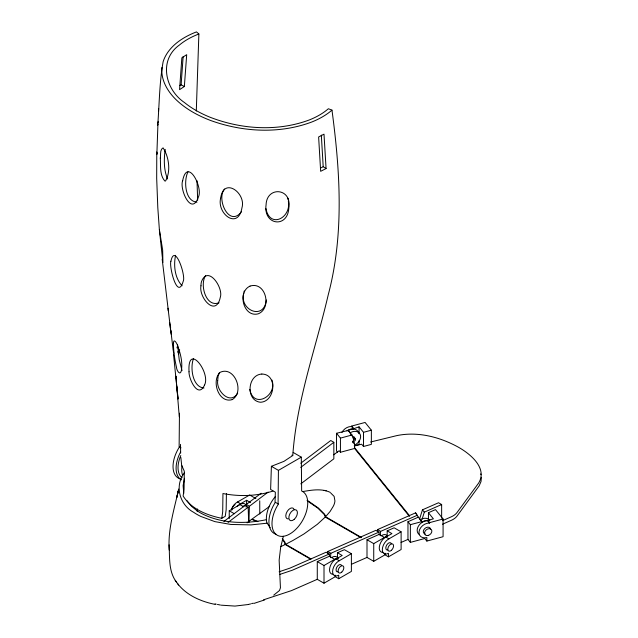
<?xml version="1.0" encoding="UTF-8"?>
<svg xmlns="http://www.w3.org/2000/svg" width="638" height="638" viewBox="0 0 638 638"><rect width="100%" height="100%" fill="white"/><g stroke="black" fill="none" stroke-linecap="round" stroke-linejoin="round"><path stroke-width="0.96" d="M384.77 553.178L384.77 554.956L373.732 561.328L367.002 557.437L367.002 539.74L379.155 534.397L384.435 537.475L384.969 537.14A8.669 5.008 -60 0 1 387.322 536.327M169.222 550.052C167.754 529.891 173.919 510.376 178.257 490.949L176.822 497.401L178.672 489.035M156.781 151.948L156.685 178.329L157.801 207.621L159.364 229.552L162.913 262.561L162.658 250.096L159.364 229.552M275.919 534.205A25.289 14.602 -60 0 1 275.01 502.824L275.361 492.193L270.616 489.45L271.397 466.306L283.99 461.33L292.778 455.516C296.566 400.473 315.802 348.228 328.227 294.868C344.233 234.513 340.142 171.335 331.975 110.127L328.363 108.747A71.56 41.318 0 0 1 309.35 119.936C277.402 131.851 241.092 129.394 209.639 117.073A105.964 61.176 0 0 1 184.446 102.527C165.067 89.519 158.415 59.876 179.493 44.963A71.56 41.318 0 0 1 198.873 33.989L196.48 31.9A75.898 43.823 0 0 0 175.928 43.544C170.202 48.352 165.378 54.493 163.137 61.703C159.404 82.565 159.364 104.01 157.738 125.128L157.905 122.057M196.297 111.044L198.873 33.989M217.725 380.376L218.092 376.181L219.432 372.544M180.865 457.526L181.655 465.269L184.302 471.211L184.055 489.474L183.13 496.013C191.376 509.228 207.159 515.297 221.777 518.327L225.246 516.325L226.163 509.786L226.41 493.581M158.495 111.562L158.663 108.524M161.964 67.421C160.601 80.683 168.424 92.925 177.946 101.434A110.039 63.529 0 0 0 211.545 120.821C243.509 132.13 279.771 134.028 311.815 121.994A75.898 43.823 0 0 0 331.975 110.127M179.852 85.62L181.104 84.862L183.138 56.599M184.35 86.521L186.695 54.685L181.862 57.787L179.565 89.647L184.35 86.521L181.104 84.862M246.14 507.138L246.308 504.483L261.125 493.254M268.119 492.089L249.394 506.269L248.956 522.147M231.339 509.937A8.669 5.008 -60 0 1 237.001 502.297L249.673 494.984L255.87 498.565M237.176 506.572A8.669 5.008 -60 0 1 240.063 504.068L246.603 500.296L250.551 502.569M332.765 574.248A8.669 5.008 -60 0 1 329.71 568.051A8.669 5.008 -60 0 1 335.652 559.255L342.191 555.483L337.454 552.747L337.454 557.66M338.722 578.722L338.722 575.181A8.669 5.008 -60 0 1 332.589 571.648A8.669 5.008 -60 0 1 338.722 561.025L351.386 553.712L351.386 571.409L338.722 578.722L335.652 576.951M387.186 535.776L387.186 530.864L391.923 533.599L385.384 537.371A8.669 5.008 -60 0 0 379.371 546.543A8.669 5.008 -60 0 0 383.031 552.349M388.446 556.838L388.446 553.305A8.669 5.008 -60 0 1 382.314 549.765A8.669 5.008 -60 0 1 388.446 539.142L401.119 531.829L401.119 549.525L388.446 556.838L385.384 555.068L385.384 553.305M197.238 511.62L197.437 508.98M327.605 553.258L327.757 551.511L375.854 530.337L378.948 532.124L379.155 534.397M330.484 557.668L330.843 553.298L378.948 532.124M377.337 531.374L377.481 529.628L415.601 512.848L418.337 517.155L422.085 521.964L422.484 521.725A8.669 6.42 -38.9 0 1 428.473 520.648M380.208 535.784L380.575 531.414L417.475 515.169M157.921 124.442L156.86 154.34L157.251 152.984M221.777 518.327L222.702 511.788L222.949 493.525C239.465 496.755 256.867 496.197 272.944 491.069M243.764 293.105C238.971 309.893 264.044 321.129 266.357 299.956M179.661 349.823L178.608 353.907L177.675 351.626M165.218 149.38C163.846 159.133 163.671 169.78 167.587 178.991M204.503 385.137C211.05 372.767 187.261 341.489 189.031 371.771M354.792 438.681L354.25 437.006A2.313 1.715 -38.9 0 0 352.567 436.918M283.384 536.255L280.672 547.26L279.149 560.132L280.441 587.805L279.492 590.509L273.71 595.15M184.47 478.277L183.122 485.614L183.768 493.405M158.24 122.049L158.511 121.316M419.557 519.085L422.452 509.834L438.545 502.752L441.64 504.538L441.64 518.144M422.109 519.26L424.326 512.154L441.64 504.538M243.995 291.869L244.282 290.976M363.5 446.48L363.5 432.325L359.074 426.838L353.38 428.808L351.546 426.535L351.721 426.056L365.096 422.452L371.364 430.203L371.364 444.367L363.5 446.48L361.658 444.2L354.321 445.994M443.083 519.005L429.701 522.61L429.526 523.088L427.699 520.823L427.875 520.337L433.393 518.854L428.433 512.713L435.491 509.602L443.083 519.005L443.083 536.702L426.846 541.072L425.012 538.807M204.495 385.153C198.075 399.356 188.537 378.462 189.031 371.787M175.594 255.336C173.424 265.28 174.78 278.168 182.101 285.776M237.703 393.096C230.318 405.712 215.947 390.783 217.718 380.559M187.995 171.845C183.624 180.187 184.749 201.433 196.975 202.126M205.659 275.56C199.447 284.365 205.883 307.891 219.033 302.779M179.461 413.225L179.118 447.461A25.289 14.602 -60 0 0 180.969 479.074M301.311 457.151L278.423 470.365L278.08 504.594A25.289 14.602 -60 0 0 276.948 535.043A25.289 14.602 -60 0 0 302.779 520.13A25.289 14.602 -60 0 0 301.654 490.981L301.311 457.151L293.169 452.446M184.446 472.878C174.262 485.518 179.629 504.889 193.673 512.33A61.599 35.561 0 0 0 200.779 516.429L214.878 521.621L230.836 524.452L250.965 524.899L267.155 523.192L270.201 527.793M241.435 211.8C229.074 227.925 215.995 198.753 224.584 189.007M193.545 358.54C189.909 367.257 192.429 387.154 203.985 388.024M307.899 501.285L317.987 508.247L324.072 514.316A5.559 3.206 60 0 1 324.798 515.488L325.26 517.059L317.365 524.292L303.959 533.958L292.794 540.553L285.625 544.294L284.819 541.941L282.275 538.655M361.499 537.507L325.555 516.756L330.117 511.453L333.291 506.261A39.875 23.024 0 0 0 334.934 500.974L334.129 496.372L330.747 493.022M247.113 522.841L251.699 519.316L256.356 521.294M223.914 521.445L245.064 505.424L248.158 507.21L248.684 522.458M300.769 463.228L330.747 440.515L333.841 442.301L333.841 458.826L300.785 483.859M228.053 522.434L248.158 507.21M300.705 467.399L333.841 442.301M259.738 500.798L259.778 514.037M333.69 454.806L339.185 450.723L340.437 452.27L354.584 448.466L409.444 516.389M269.675 506.333L252.05 519.053L257.927 521.605M232.2 399.603C245.032 392.147 234.481 365.558 220.142 372.329C211.106 380.575 218.435 403.607 232.096 399.643M229.233 518.662L229.233 510.791L240.478 504.307A8.669 5.008 -60 0 1 245.877 504.921M243.006 506.412L243.541 506.078A8.669 5.008 -60 0 1 246.428 505.24M331.648 557.588L332.183 557.253A8.669 5.008 -60 0 1 337.59 557.867M335.046 575.061L335.046 576.832L324.008 583.204L317.277 579.32L317.277 561.623L324.008 565.507L335.245 559.024A8.669 5.008 -60 0 1 338.65 558.25M381.372 535.705L381.907 535.37A8.669 5.008 -60 0 1 387.569 536.47M337.598 452.286L336.529 450.97L336.529 433.274L348.659 430.315A8.669 6.412 -38.9 0 1 358.644 433.019M348.252 430.554L350.087 432.819L350.485 432.58A8.669 6.412 -38.9 0 1 360.39 434.972A8.669 6.412 -38.9 0 1 354.297 445.276M348.077 430.164L351.985 435.004L354.042 439.789A2.313 1.715 -38.9 0 0 353.364 440.38L352.758 442.062M367.002 539.74L373.732 543.624L384.435 537.475M321.217 167.778L323.203 166.685L326.074 168.56L320.659 171.319L318.625 136.963L324 134.171L326.074 168.56M310.554 559.159L285.186 544.509L280.808 546.63M250.08 286.079C265.727 281.071 272.306 308.138 258.246 313.824C243.381 317.828 237.033 291.901 250.064 286.087M334.711 559.359L329.423 556.28L329.224 554.007L292.467 570.173L279.46 574.543M317.277 561.623L329.423 556.28M337.454 552.747L344.416 549.685L351.386 553.712M387.186 530.864L394.14 527.801L401.119 531.829M424.501 538.576L410.362 542.38L407.961 539.413L407.961 521.717L418.337 517.155M442.517 520.672L451.505 516.716A18.59 10.734 0 0 0 457.015 512.553L478.699 482.99C487.719 468.069 470.206 453.873 458.491 447.254C439.941 437.006 417.762 431.192 396.684 435.642L370.614 442.006M317.277 579.32L291.574 590.581L263.63 599.792M351.642 564.199L367.002 557.437M401.055 542.46L407.961 539.413M442.517 524.213L451.505 520.249A18.59 10.734 0 0 0 457.015 516.086L479.17 485.837L481.028 481.53L481.347 477.344M264.674 599.895L254.052 603.381M279.141 571.768L289.915 568.147L326.13 552.221L329.224 554.007M253.27 603.173L251.563 603.668M336.529 433.274L340.437 438.115L351.985 435.004M363.5 432.325L371.364 430.203M354.417 445.787L359.074 444.534L359.074 440.603M407.961 521.717L410.362 524.683L421.909 521.581M250.598 603.931L248.429 604.441M266.365 519.699C245.598 524.005 223.061 523.734 203.586 514.523A57.26 33.056 0 0 1 196.975 510.711L191.536 506.325L186.695 500.375M247.895 604.561L234.951 606.076L221.266 605.175M303.026 491.523C311.926 490.008 321.767 488.317 330.245 492.369M261.827 374.043C247.249 374.865 245.646 400.473 260.312 402.243C275.145 401.996 278.072 374.163 261.843 374.043M354.584 448.466L354.433 443.274A2.313 1.715 -38.9 0 1 353.364 443.051L352.846 442.413M351.546 426.535L351.139 426.519A8.669 6.42 -38.9 0 0 341.928 432.436M353.38 428.808L352.974 428.784A8.669 6.42 -38.9 0 0 346.984 430.929M427.699 520.823L427.293 520.799A8.669 6.42 -38.9 0 0 418.273 526.366A8.669 6.42 -38.9 0 0 419.453 534.692M429.526 523.088L429.127 523.072A8.669 6.42 -38.9 0 0 419.07 531.51A8.669 6.42 -38.9 0 0 426.846 537.539L426.846 541.072M220.445 605.039L217.43 604.441M326.217 490.805L323.96 490.351M215.15 604.385C200.906 601.578 186.272 595.214 177.364 583.315M215.046 603.875L216.242 604.17M291.893 455.165L292.778 455.516M271.397 466.306L278.423 470.365M377.481 529.628L380.575 531.414M385.918 537.068L388.981 538.863M325.26 517.059L361.028 537.706M179.461 446.927L180.993 447.812M275.361 502.297L278.423 504.068M246.308 504.483L249.394 506.269M327.757 551.511L330.843 553.298M237.535 501.986L240.598 503.789M336.194 558.944L339.256 560.746M239.944 504.642L243.716 506.795M267.155 523.192L266.684 522.123A23.12 13.35 -60 0 1 275.48 496.428M229.233 510.791L234.282 513.71M285.625 544.294L311.121 559.016M282.618 539.748L284.428 542.236L285.186 544.509M422.452 509.834L424.326 512.154M351.721 426.056L353.556 428.321M427.875 520.337L429.701 522.61M422.085 521.964L420.251 519.699L420.657 519.46A8.669 6.412 -38.9 0 1 429.868 520.417M353.484 438.944L354.13 439.734M353.069 441.376L354.584 443.258M354.648 447.756L409.325 515.448M169.094 544.828C169.828 557.333 168.336 571.608 176.519 582.135M175.219 580.365L178.616 585.03M182.037 370.646L179.214 359.704L177.516 344.504M350.087 432.819L351.426 435.786M415.601 512.848L416.008 513.781M173.544 352.447L173.815 353.269M287.746 198.067L287.89 198.522M480.717 473.906L480.908 474.6M173.337 351.331L173.52 352.336M287.897 198.53L288.073 199.511M265.871 208.474C269.946 229.449 291.757 217.566 288.312 200.842M249.801 389.395C253.469 409.596 277.618 395.688 271.947 380.065M173.217 350.589L170.809 330.356M167.946 308.218L168.265 310.786M170.84 331.744L162.164 259.004M169.716 322.573L171.136 334.16M177.013 347.032L177.133 348.037M173.536 354.433L178.034 399.053L176.933 386.724M176.128 378.358L175.905 376.197L179.294 416.75M170.609 328.227L170.442 325.3M321.321 135.112L323.203 166.685M197.66 200.22L197.006 180.729M180.466 444.375L180.674 453.076M428.433 512.713L428.433 519.595M410.362 524.683L410.362 542.38M373.732 543.624L373.732 561.328M359.074 426.838L359.074 433.72M340.437 438.115L340.437 452.27M325.555 516.756L325.117 515.233A5.487 3.166 60 0 0 324.319 513.949L318.338 508.007L308.864 501.42A91.585 52.874 60 0 0 307.038 500.359M324.008 565.507L324.008 583.204M246.603 500.296L246.603 504.227M288.177 518.965A6.069 3.501 -60 0 1 287.244 511.333A6.069 3.501 -60 0 1 294.134 509.491M337.829 571.903A4.043 2.337 -60 0 1 337 566.887A4.043 2.337 -60 0 1 341.665 565.683M231.905 510.049A4.043 2.337 -60 0 1 231.905 509.403M232.017 508.701A4.043 2.337 -60 0 1 235.031 504.626M387.553 550.028A4.043 2.337 -60 0 1 386.732 545.004A4.043 2.337 -60 0 1 391.389 543.799M425.235 533.99A4.043 2.991 -38.9 0 1 424.924 528.408A4.043 2.991 -38.9 0 1 430.618 529.301M353.053 438.258A2.169 1.603 -39 0 1 355.565 439.542A2.169 1.603 -39 0 1 352.535 441.568M182.085 477.726A23.12 13.35 -60 0 1 180.785 455.54M182.58 475.31A23.12 13.35 -60 0 1 182.021 465.876M181.328 479.84A25.289 14.602 -60 0 1 180.522 452.095M160.321 158.104C160.808 165.585 159.484 175.163 164.875 181.032L165.529 181.009C171.008 171.55 168.998 156.812 163.065 147.849C159.747 149.42 160.912 155.026 160.321 158.104M173.408 342.901C173.472 351.163 174.66 359.417 176.519 367.448C176.487 370.12 180.147 376.308 181.352 370.758C182.771 362.448 180.618 353.962 177.779 346.163C177.412 344.225 173.751 337.55 173.408 342.901M200.986 285.792C198.474 297.467 216.059 317.987 220.341 297.125C223.515 287.746 207.94 264.706 201.512 281.597A21.509 12.951 52.7 0 0 200.986 285.792M170.912 261.237C168.895 266.166 177.444 301.232 183.218 281.238C186.089 276.134 174.82 242.265 170.912 261.237M288.87 206.895C288.543 228.747 263.063 225.589 266.078 204.774C266.732 186.105 291.542 187.963 288.87 206.895M182.659 180.713C179.254 189.319 191.655 216.792 198.354 197.094C203.386 187.755 187.349 156.637 182.659 180.713M220.636 198.243C216.753 213.746 238.141 230.318 241.969 207.749C246.332 193.162 223.683 176.375 220.636 198.243M294.246 519.34A6.069 3.501 -60 0 0 296.168 509.945A6.069 3.501 -60 0 0 288.99 516.309A6.069 3.501 -60 0 0 294.246 519.34M341.705 572.166A4.043 2.337 -60 0 0 342.989 565.898A4.043 2.337 -60 0 0 338.204 570.141A4.043 2.337 -60 0 0 341.705 572.166M391.437 550.283A4.043 2.337 -60 0 0 392.713 544.015A4.043 2.337 -60 0 0 387.928 548.265A4.043 2.337 -60 0 0 391.437 550.283M428.066 535.457A4.043 2.991 -38.9 0 0 431.424 529.692A4.043 2.991 -38.9 0 0 425.075 531.215A4.043 2.991 -38.9 0 0 428.066 535.457"/></g></svg>
